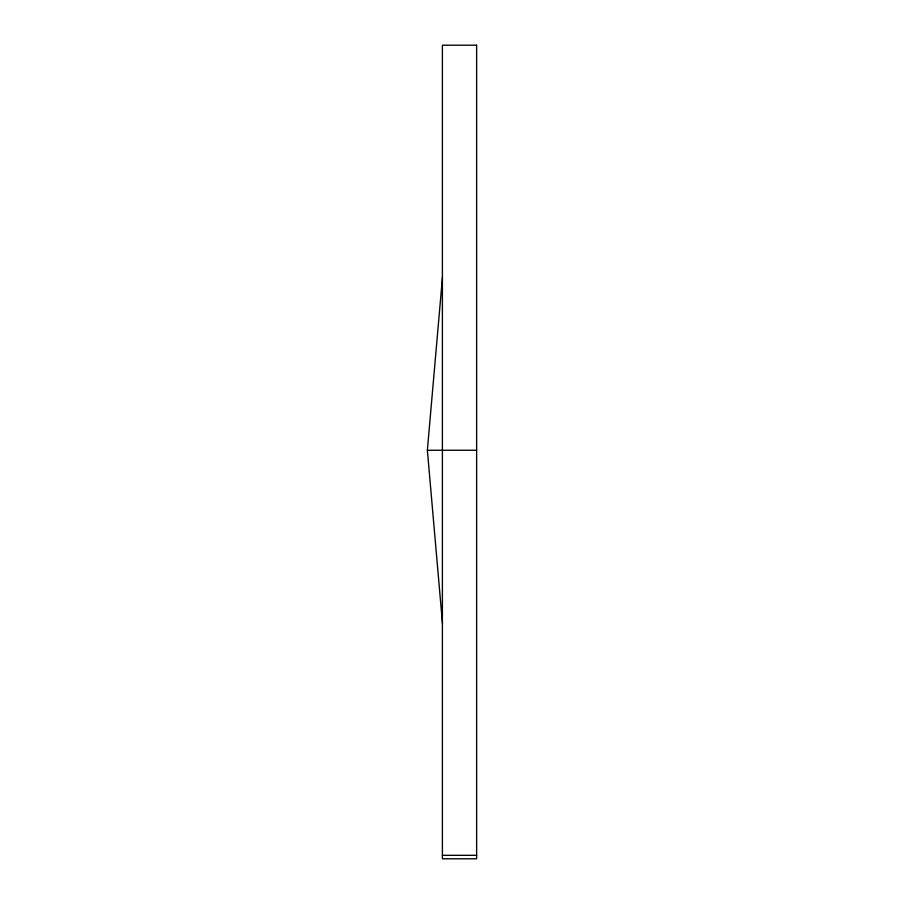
<?xml version="1.0" encoding="UTF-8"?>
<svg xmlns="http://www.w3.org/2000/svg" width="904" height="904" viewBox="0 0 904 904"><rect width="100%" height="100%" fill="white"/><g stroke="black" fill="none" stroke-linecap="round" stroke-linejoin="round"><path stroke-width="1.36" d="M442.463 623.15L427.366 450.26L442.463 277.37M427.366 450.26L476.634 450.26M442.395 855.32L476.634 855.32M476.634 45.2L442.395 45.2L442.395 858.8L476.634 858.8L476.634 45.2"/></g></svg>
